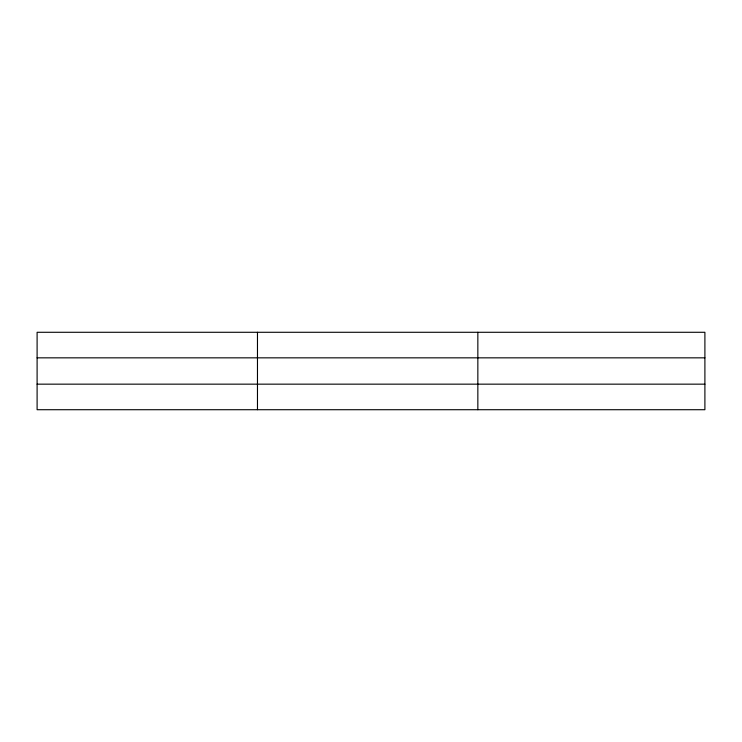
<?xml version="1.0" encoding="UTF-8"?>
<svg xmlns="http://www.w3.org/2000/svg" width="742" height="742" viewBox="0 0 742 742"><rect width="100%" height="100%" fill="white"/><g stroke="black" fill="none" stroke-linecap="round" stroke-linejoin="round"><path stroke-width="1.11" d="M257.474 409.714L257.474 332.286M477.848 409.714L477.848 332.286M704.9 384.161L704.9 409.714L37.1 409.714L37.1 332.286L704.9 332.286L704.9 384.161L37.1 384.161M37.1 357.839L704.9 357.839"/></g></svg>
